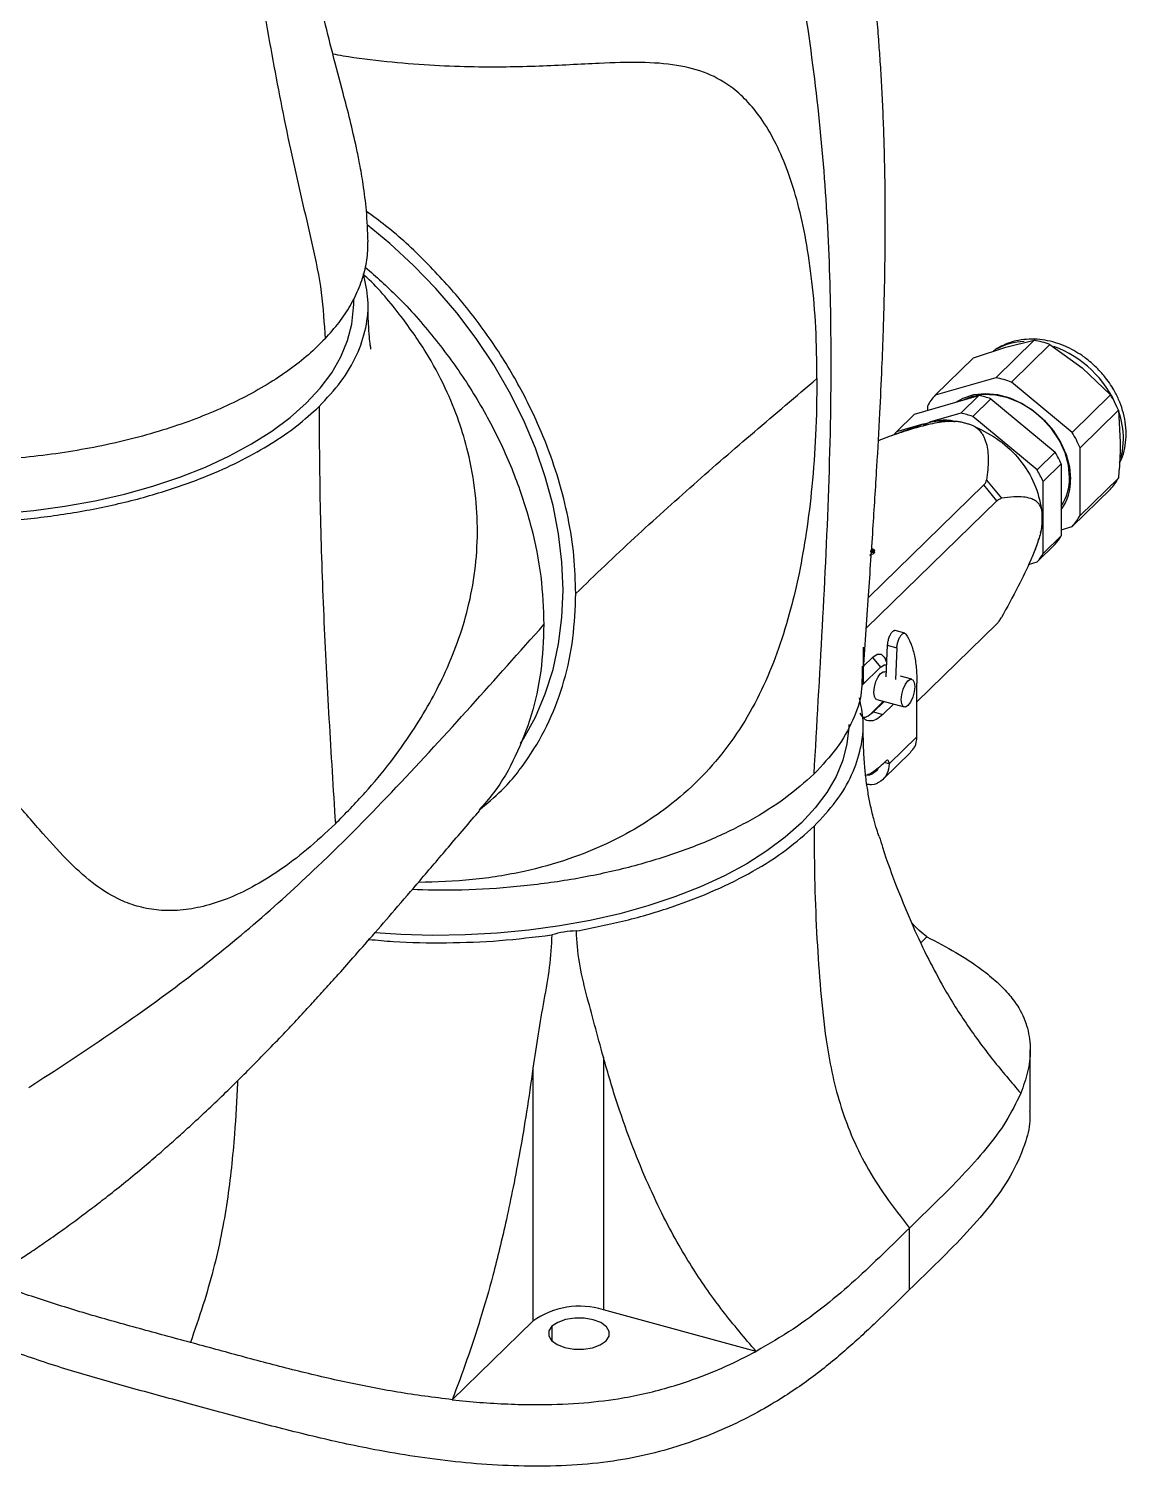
# Model space of a CAD drawing. Header units: millimetres. Extents: x 0 to 841, y 0 to 594.
# Drawn here: x 768.4 to 798.92, y 82.82 to 122.82 of the extents above; entities that cross this region are included whole.
import ezdxf

# ---------------------------------------------------------------- set-up
doc = ezdxf.new("R2010")
doc.units = ezdxf.units.MM

msp = doc.modelspace()

# ---------------------------------------------------------------- linework, layer by layer
at = {"color": 7, "linetype": 'Continuous', "lineweight": 25}
for p, q in [((777.4361, 115.1397), (777.4361, 115.305)), ((796.3608, 114.1481), (795.293, 113.1058)), ((795.5707, 113.9566), (796.3608, 114.1481)), ((795.7308, 112.9869), (796.7987, 114.0291)), ((796.7987, 114.0291), (797.6933, 113.3798)), ((793.6082, 112.621), (794.6761, 113.6632)), ((794.6761, 113.6632), (795.5707, 113.9566)), ((797.6933, 113.3798), (798.4834, 112.6285)), ((795.293, 113.1058), (793.6082, 112.621)), ((797.4156, 111.5862), (795.7308, 112.9869)), ((793.0318, 112.0954), (794.824, 112.6111)), ((794.824, 112.6111), (794.32, 112.1192)), ((794.6503, 112.0294), (795.1544, 112.5214)), ((795.1544, 112.5214), (796.9466, 111.0314)), ((798.4834, 112.6285), (797.4156, 111.5862)), ((792.5277, 111.6034), (793.0318, 112.0954)), ((793.3893, 112.313), (793.3893, 112.1983)), ((794.32, 112.1192), (793.4498, 111.8688)), ((796.4426, 110.5394), (794.6503, 112.0294)), ((797.6345, 111.1592), (798.7023, 112.2015)), ((798.7023, 112.2015), (798.7546, 111.3097)), ((793.272, 111.8144), (792.2792, 111.4501)), ((793.2684, 111.8166), (792.5277, 111.6034)), ((793.419, 111.8445), (793.2466, 111.8049)), ((796.9466, 111.0314), (796.4426, 110.5394)), ((797.6345, 109.2738), (797.6345, 111.1592)), ((796.6078, 110.2173), (797.1118, 110.7092)), ((797.1118, 110.7092), (797.1118, 108.7035)), ((791.7498, 106.9874), (794.9644, 110.125)), ((795.3239, 109.6789), (794.9644, 110.125)), ((795.0384, 110.2603), (795.4484, 109.7514)), ((796.6078, 108.2115), (796.6078, 110.2173)), ((797.4156, 108.9658), (798.4834, 110.008)), ((798.7023, 110.316), (797.6345, 109.2738)), ((795.3239, 109.6789), (791.6925, 106.1346)), ((796.5844, 109.2004), (796.5844, 109.2054)), ((796.5844, 109.1966), (796.5844, 109.2004)), ((796.5379, 108.7965), (796.5595, 108.8745)), ((797.1118, 108.8784), (797.4156, 108.9658)), ((796.3656, 108.2753), (796.4694, 108.5383)), ((796.4426, 107.9791), (796.9466, 108.4711)), ((796.4597, 108.5141), (796.4927, 108.6335)), ((797.1118, 108.7035), (796.6078, 108.2115)), ((791.8119, 108.1445), (791.8119, 108.196)), ((791.8163, 108.262), (791.8177, 108.2951)), ((791.8262, 108.2593), (791.8163, 108.262)), ((791.8163, 108.251), (791.8163, 108.262)), ((791.8277, 108.2929), (791.8262, 108.2593)), ((791.8262, 108.2516), (791.8262, 108.2593)), ((791.8277, 108.2517), (791.8277, 108.2929)), ((791.8496, 108.2714), (791.8496, 108.3228)), ((791.8737, 108.2631), (791.8737, 108.3109)), ((791.916, 108.2484), (791.916, 108.2999)), ((796.2067, 107.9113), (796.4426, 107.9791)), ((792.7596, 105.9967), (792.4943, 106.0688)), ((795.3239, 106.2613), (793.1006, 104.0913)), ((791.6108, 104.6545), (791.6108, 105.6085)), ((792.2761, 105.6656), (792.236, 104.7837)), ((792.2761, 105.6656), (792.5414, 105.5935)), ((792.5414, 105.5935), (792.5013, 104.7116)), ((791.622, 105.0855), (791.8684, 105.326)), ((791.8684, 105.326), (791.8747, 105.3321)), ((791.8684, 105.326), (792.0895, 105.0517)), ((792.255, 105.2018), (792.2122, 105.2965)), ((791.5762, 104.5506), (792.0895, 105.0517)), ((792.2417, 104.9105), (792.1944, 104.9234)), ((792.955, 104.7166), (792.6455, 104.8008)), ((793.1006, 103.1168), (793.1006, 104.6035)), ((792.0895, 104.0231), (791.8093, 103.7496)), ((792.1849, 104.0969), (791.8904, 103.8096)), ((791.9846, 104.1514), (792.7452, 103.9447)), ((792.1573, 104.1044), (792.0895, 104.0231)), ((792.4502, 104.0248), (792.1558, 103.7375)), ((791.8904, 103.8096), (792.1558, 103.7375)), ((793.1006, 103.1168), (792.3259, 102.3606)), ((792.2326, 102.441), (792.1478, 102.3582)), ((792.1586, 101.9329), (792.9333, 102.689)), ((793.3747, 97.5499), (793.2067, 97.386)), ((796.249, 92.6936), (796.249, 94.4079)), ((784.3794, 94.205), (784.3794, 87.1701)), ((782.4203, 93.8928), (782.4203, 86.8581)), ((792.8931, 87.733), (792.8931, 89.4481)), ((782.4203, 86.8581), (780.178, 84.6695)), ((788.6286, 86.0152), (784.3794, 87.1701))]:
    msp.add_line(p, q, dxfattribs=at)
at = {"color": 8, "linetype": 'Continuous', "lineweight": 25}
for p, q in [((794.1284, 111.8913), (794.1676, 111.8921)), ((791.5762, 105.0813), (791.5762, 104.5506)), ((792.3259, 102.3606), (792.1885, 102.398)), ((782.9509, 86.7139), (782.9509, 86.3053))]:
    msp.add_line(p, q, dxfattribs=at)
at = {"color": 7, "linetype": 'Continuous', "lineweight": 25, "flags": 128}
for points in [[(782.0799, 102.9321), (782.1601, 103.0596), (782.4916, 103.6663), (782.7656, 104.3117), (782.9805, 104.9917), (783.1349, 105.7023), (783.228, 106.439), (783.259, 107.1972), (783.228, 107.9723), (783.1349, 108.7596), (782.9805, 109.5541), (782.7656, 110.3509), (782.4916, 111.1452), (782.1601, 111.9321), (781.7733, 112.7067), (781.3335, 113.4642), (780.8434, 114.1999), (780.306, 114.9094), (779.7246, 115.5882), (779.1029, 116.2322), (778.4447, 116.8374), (777.8112, 117.3559)], [(767.6582, 109.328), (768.5385, 109.4115), (769.4034, 109.5303), (770.2475, 109.6836), (771.0657, 109.8706), (771.8529, 110.0901), (772.6042, 110.3408), (773.315, 110.621), (773.981, 110.929), (774.5979, 111.2631), (775.1621, 111.621), (775.67, 112.0006), (776.1185, 112.3996), (776.5048, 112.8154), (776.8266, 113.2456), (777.0819, 113.6875), (777.2691, 114.1384), (777.387, 114.5954), (777.435, 115.0557), (777.4361, 115.1397)], [(794.2005, 112.4317), (794.3894, 112.539), (794.6817, 112.635), (795.0022, 112.6682), (795.34, 112.6376), (795.6838, 112.5442), (796.0216, 112.3911), (796.3421, 112.1837), (796.6344, 111.9289), (796.8884, 111.6355), (797.0955, 111.3133), (797.2487, 110.9735), (797.3428, 110.6275), (797.3745, 110.2872)], [(797.3469, 110.3331), (797.3143, 110.6729), (797.2177, 111.0181), (797.0605, 111.3563), (796.8485, 111.6753), (796.5893, 111.9634), (796.2922, 112.2104), (795.9681, 112.4072), (795.6286, 112.5468), (795.2859, 112.6241), (794.9526, 112.6363), (794.6406, 112.583), (794.4083, 112.4915)], [(791.8417, 108.3462), (791.8553, 108.3431), (791.8841, 108.3311), (791.9017, 108.3143), (791.9056, 108.2953), (791.895, 108.277)], [(791.8421, 108.3515), (791.86, 108.3477), (791.8918, 108.3344), (791.9113, 108.3158), (791.9155, 108.2949), (791.9038, 108.2746)], [(791.8918, 108.2742), (791.8841, 108.2797), (791.8737, 108.2852)], [(791.916, 108.2484), (791.9155, 108.2434), (791.9038, 108.2232)], [(791.8747, 105.3321), (791.9964, 105.412), (792.1056, 105.413), (792.1919, 105.3349), (792.2122, 105.2965)], [(791.9846, 104.1514), (791.9575, 104.1661), (791.9171, 104.2378), (791.9029, 104.3552), (791.9171, 104.5002), (791.9575, 104.651), (792.0181, 104.7844), (792.0895, 104.8802)], [(792.0895, 104.8802), (792.161, 104.9239), (792.1944, 104.9234)], [(792.0942, 105.0561), (792.1892, 105.1153), (792.251, 105.1151)], [(792.8501, 103.9878), (792.7787, 103.9442), (792.7181, 103.9594), (792.6777, 104.0311), (792.6635, 104.1484), (792.6777, 104.2935), (792.7181, 104.4443), (792.7787, 104.5777), (792.8501, 104.6735)], [(792.8501, 104.6735), (792.9216, 104.7171), (792.9821, 104.7019), (793.0226, 104.6302), (793.0368, 104.5129), (793.0226, 104.3678), (792.9821, 104.217), (792.9216, 104.0836), (792.8501, 103.9878)], [(791.2037, 103.4622), (791.2026, 103.3781), (791.1546, 102.9178), (791.0367, 102.4608), (790.8495, 102.0099), (790.5943, 101.5681), (790.2725, 101.1379), (789.8861, 100.722), (789.4376, 100.323), (788.9297, 99.9434), (788.3655, 99.5855), (787.7486, 99.2515), (787.0826, 98.9434), (786.3718, 98.6632), (785.6205, 98.4126), (784.8333, 98.1931), (784.0152, 98.0061), (783.171, 97.8527), (782.3061, 97.7339), (781.4258, 97.6505), (780.5354, 97.6028), (779.6406, 97.5913), (778.7468, 97.616), (778.0305, 97.6622)], [(784.4544, 86.3053), (784.5402, 86.4349), (784.544, 86.5719), (784.4655, 86.7027), (784.3123, 86.8147), (784.0994, 86.8968), (783.8477, 86.9409), (783.5818, 86.9429), (783.3277, 86.9024), (783.1103, 86.8235), (782.9509, 86.7139)], [(782.9509, 86.7139), (782.8651, 86.5842), (782.8613, 86.4473), (782.9399, 86.3164), (783.0931, 86.2045), (783.306, 86.1224), (783.5577, 86.0782), (783.8236, 86.0762), (784.0777, 86.1167), (784.2951, 86.1956), (784.4544, 86.3053)]]:
    msp.add_lwpolyline(points, dxfattribs=at)
at = {"color": 8, "linetype": 'Continuous', "lineweight": 25, "flags": 128}
msp.add_lwpolyline([(798.7717, 110.8751), (798.8157, 111.0524), (798.8479, 111.4008)], dxfattribs=at)
at = {"color": 8, "linetype": 'Continuous', "lineweight": 25}
for centre, radius, start, end in [((796.1211, 112.4927), 1.6207, 91.54712, 119.09353), ((795.8571, 111.1278), 3.0374, 22.59726, 69.77404), ((796.4919, 111.373), 2.3562, 0.67679, 19.67506)]:
    msp.add_arc(centre, radius, start, end, dxfattribs=at)
at = {"color": 7, "linetype": 'Continuous', "lineweight": 25}
for centre, radius, start, end in [((795.8796, 111.5124), 2.6793, 69.93836, 79.65261), ((794.8117, 110.4701), 2.6793, 69.93836, 79.65261), ((794.7538, 111.5749), 1.5514, 137.60028, 151.59077), ((794.2798, 109.9559), 2.7105, 71.17504, 78.41593), ((795.7818, 110.9738), 3.1681, 22.80099, 31.48737), ((793.7757, 109.4639), 2.7105, 71.17504, 78.41593), ((793.7043, 110.5933), 1.5507, 139.35137, 143.5018), ((794.714, 109.9315), 3.1681, 22.80099, 31.48737), ((794.1814, 109.4102), 3.2054, 23.90698, 30.38137), ((793.6773, 108.9183), 3.2054, 23.90698, 30.38138), ((795.969, 110.3043), 1.3783, 326.01638, 1.19869), ((795.9556, 110.2573), 1.4192, 324.55643, 1.2081), ((797.3378, 111.0541), 1.5514, 317.60028, 331.59077), ((796.27, 110.0119), 1.5514, 317.60028, 331.59077), ((795.7567, 109.4918), 1.5678, 319.3789, 329.81215), ((791.8222, 108.3275), 0.1324, 273.89075, 308.04111), ((791.823, 108.3775), 0.1308, 275.10592, 308.16936), ((791.8224, 108.369), 0.1171, 276.11867, 308.2797), ((791.8486, 108.3074), 0.0155, 12.97929, 86.04761), ((791.8525, 108.3056), 0.0218, 13.88787, 85.14442), ((795.2526, 108.9999), 1.5678, 319.3789, 329.81215), ((792.3735, 104.7608), 0.4065, 133.39951, 134.30853), ((783.6794, 95.1978), 2.5156, 91.15911, 106.93584), ((783.7147, 85.0366), 2.2346, 72.69603, 125.39891)]:
    msp.add_arc(centre, radius, start, end, dxfattribs=at)
for points, knots in [([(777.8358, 116.8911), (777.825, 117.1817), (777.8052, 117.7161), (777.7113, 118.4413), (777.6123, 119.0217), (777.4902, 119.6232), (777.3341, 120.2894), (777.1078, 121.1634), (776.8478, 122.1347), (776.5569, 123.2891), (776.2455, 124.6211), (775.9341, 126.0954), (775.6549, 127.575), (775.4187, 128.9747), (775.2155, 130.3274), (775.0234, 131.7835), (774.8493, 133.3554), (774.7069, 135.0024), (774.61, 136.5634), (774.554, 138.0171), (774.5359, 139.1497), (774.5357, 140.0232), (774.5426, 140.7054), (774.5596, 141.482), (774.5902, 142.3587), (774.6384, 143.3349), (774.7058, 144.3709), (774.7883, 145.3943), (774.8784, 146.3451), (774.9686, 147.1868), (775.057, 147.9372), (775.1457, 148.6361), (775.2412, 149.3381), (775.3486, 150.0769), (775.4806, 150.9275), (775.6368, 151.8627), (775.8166, 152.8585), (776.0083, 153.8456), (776.2275, 154.8942), (776.4555, 155.8984), (776.6864, 156.8555), (776.9083, 157.719), (777.1383, 158.5551), (777.3489, 159.3351), (777.5101, 160.0008), (777.6265, 160.5673), (777.7194, 161.1209), (777.804, 161.7759), (777.8241, 162.2864), (777.8356, 162.5773)], [0, 0, 0, 0, 0.0159527, 0.0293333, 0.0401048, 0.0483162, 0.063359, 0.0790445, 0.1031272, 0.1271615, 0.1593327, 0.1953872, 0.2292334, 0.2608418, 0.2907767, 0.3208485, 0.3590466, 0.3963029, 0.4309507, 0.4631285, 0.4930404, 0.5061725, 0.5211145, 0.5382539, 0.5575914, 0.579128, 0.6028595, 0.6261996, 0.6469624, 0.6659484, 0.6821041, 0.6968119, 0.7123846, 0.7288573, 0.7461107, 0.7692772, 0.7916952, 0.8133719, 0.8364805, 0.8632134, 0.8817733, 0.9017694, 0.9222772, 0.9395496, 0.9532831, 0.9637577, 0.9719701, 0.9840279, 1, 1, 1, 1]), ([(776.6388, 159.9593), (776.6198, 159.579), (776.5817, 158.8166), (776.343, 157.7356), (776.0632, 156.6731), (775.7824, 155.6095), (775.5294, 154.5352), (775.2925, 153.4564), (774.9461, 151.7402), (774.5428, 149.3631), (774.1151, 146.1083), (773.8005, 142.6067), (773.6474, 138.8495), (773.6944, 135.0385), (773.9329, 131.1879), (774.3399, 127.3128), (774.7781, 124.2802), (775.1549, 122.103), (775.406, 120.7842), (775.6751, 119.4609), (775.9743, 118.1325), (776.2881, 116.8048), (776.569, 115.4789), (776.6156, 114.6162), (776.6388, 114.1866)], [0, 0, 0, 0, 0.0249878, 0.0500922, 0.0753339, 0.1005679, 0.1257258, 0.1508299, 0.1758945, 0.244717, 0.3135852, 0.3956953, 0.4778603, 0.5600341, 0.6421931, 0.7242376, 0.8061333, 0.8337351, 0.861385, 0.8890984, 0.9169109, 0.9447818, 0.9724999, 1, 1, 1, 1]), ([(791.597, 104.7142), (791.6463, 105.4493), (791.7395, 106.8399), (791.8739, 108.8091), (791.9836, 110.5428), (792.0674, 112.0415), (792.1267, 113.3054), (792.1656, 114.3347), (792.1881, 115.0962), (792.2002, 115.6195), (792.207, 115.9759), (792.2122, 116.305), (792.2167, 116.6802), (792.22, 117.1371), (792.2206, 117.6755), (792.2164, 118.3487), (792.2041, 119.1142), (792.1812, 119.9273), (792.1505, 120.6886), (792.1137, 121.3955), (792.0721, 122.0505), (792.0227, 122.7138), (791.9555, 123.4914), (791.8556, 124.4704), (791.7085, 125.6813), (791.5055, 127.1006), (791.2413, 128.7268), (791.0287, 129.8727), (790.9157, 130.4816)], [0, 0, 0, 0, 0.08742865, 0.16538558, 0.23390684, 0.29303029, 0.34278988, 0.38321516, 0.41433129, 0.4322627, 0.44447683, 0.45574772, 0.47010589, 0.48754897, 0.50807383, 0.53167671, 0.56445672, 0.59545336, 0.62433693, 0.65111082, 0.67577813, 0.69868992, 0.72614514, 0.76428393, 0.81072079, 0.86545378, 0.92851757, 1, 1, 1, 1]), ([(790.2399, 102.083), (790.3189, 103.4481), (790.4766, 106.1722), (790.6791, 110.2591), (790.7406, 114.0279), (790.6378, 117.483), (790.3796, 120.6249), (789.9424, 123.8045), (789.5516, 125.9389), (789.3555, 127.0098)], [0, 0, 0, 0, 0.1680774, 0.335431, 0.5018766, 0.6261829, 0.7502895, 0.8747039, 1, 1, 1, 1]), ([(783.6128, 107.1009), (783.6023, 107.4482), (783.5814, 108.1417), (783.4131, 109.2057), (783.1486, 110.2686), (782.7437, 111.4349), (782.1679, 112.686), (781.3907, 113.9896), (780.4838, 115.2143), (779.4579, 116.3349), (778.5541, 117.1816), (777.9703, 117.603), (777.7906, 117.7328)], [0, 0, 0, 0, 0.0919249, 0.1835124, 0.274519, 0.3647935, 0.4837855, 0.6014694, 0.7180408, 0.833623, 0.9487694, 1, 1, 1, 1]), ([(776.6388, 114.1866), (776.7738, 114.338), (777.0449, 114.6419), (777.3596, 115.1215), (777.6048, 115.6177), (777.7618, 116.1238), (777.8371, 116.5502), (777.8284, 116.8049), (777.8255, 116.8913)], [0, 0, 0, 0, 0.1785528, 0.3583272, 0.5419507, 0.7269033, 0.9074384, 1, 1, 1, 1]), ([(776.4724, 112.3035), (776.6868, 112.5326), (777.1169, 112.9922), (777.5459, 113.7311), (777.8004, 114.4969), (777.8748, 115.2593), (777.763, 115.7581), (777.7096, 115.9963)], [0, 0, 0, 0, 0.2000717, 0.4014619, 0.6049516, 0.8113545, 1, 1, 1, 1]), ([(777.7597, 116.1818), (778.0592, 115.9166), (778.7436, 115.3104), (779.6886, 114.2308), (780.5936, 112.9908), (781.3535, 111.6802), (781.9597, 110.3258), (782.3973, 108.9505), (782.6743, 107.5739), (782.7088, 106.6817), (782.7261, 106.2356)], [0, 0, 0, 0, 0.1000246, 0.2286156, 0.3571965, 0.4857259, 0.6143072, 0.7428309, 0.8714115, 1, 1, 1, 1]), ([(777.9163, 113.9003), (777.9164, 113.9), (777.9191, 113.8911), (777.9116, 113.9291), (777.8971, 114.0289), (777.8716, 114.246), (777.843, 114.6266), (777.8386, 114.9597), (777.8362, 115.1399)], [0, 0, 0, 0, 0.0036671, 0.1235213, 0.2582468, 0.4653228, 0.7108738, 1, 1, 1, 1]), ([(776.6388, 114.1866), (776.4899, 114.0387), (776.1912, 113.7418), (775.6503, 113.319), (775.0405, 112.9148), (774.3649, 112.5389), (773.6342, 112.1951), (772.8503, 111.8836), (772.0083, 111.6039), (771.1249, 111.3628), (770.2118, 111.1624), (769.2716, 111.0021), (768.297, 110.8817), (767.306, 110.8047), (766.3133, 110.7714), (765.3236, 110.7806), (764.3292, 110.833), (763.2403, 110.9402), (762.0657, 111.1139), (761.2616, 111.2998), (760.857, 111.3933)], [0, 0, 0, 0, 0.0523489, 0.105056, 0.1588916, 0.2131168, 0.2658559, 0.3189608, 0.3732198, 0.4278777, 0.480632, 0.5337529, 0.5880304, 0.6427074, 0.6958144, 0.7489213, 0.8027859, 0.857435, 0.9282694, 1, 1, 1, 1]), ([(798.7344, 110.7378), (798.7531, 110.773), (798.8204, 110.9), (798.8844, 111.1458), (798.9249, 111.4648), (798.9109, 111.7931), (798.8496, 112.1169), (798.7465, 112.4262), (798.621, 112.6902), (798.4865, 112.9139), (798.3322, 113.129), (798.1171, 113.3754), (797.8902, 113.5775), (797.6629, 113.7431), (797.4627, 113.8672), (797.2142, 113.9893), (796.946, 114.0875), (796.6605, 114.1552), (796.3653, 114.186), (796.0672, 114.1747), (795.7721, 114.1189), (795.4924, 114.0096), (795.3068, 113.9153), (795.2283, 113.8459), (795.2255, 113.8434)], [0, 0, 0, 0, 0.0210553, 0.0759207, 0.1312281, 0.1865955, 0.241314, 0.2940861, 0.3445539, 0.380663, 0.4173288, 0.4686671, 0.5331663, 0.5586334, 0.6008483, 0.6444061, 0.6909103, 0.7392446, 0.7889891, 0.8398261, 0.8915834, 0.944253, 0.9980386, 1, 1, 1, 1]), ([(783.6128, 107.1009), (784.1514, 107.618), (785.215, 108.6393), (786.8803, 110.1379), (788.5838, 111.6124), (789.7386, 112.5892), (790.3203, 113.0813)], [0, 0, 0, 0, 0.2548525, 0.5033042, 0.7497898, 1, 1, 1, 1]), ([(760.5292, 109.7648), (760.9913, 109.6505), (761.9118, 109.4227), (763.3818, 109.2021), (764.8806, 109.0746), (766.3955, 109.0487), (767.9043, 109.1221), (769.3889, 109.2952), (770.8284, 109.5673), (772.2003, 109.9369), (773.3721, 110.362), (774.3522, 110.8134), (775.1562, 111.2681), (775.8788, 111.7635), (776.2743, 112.1233), (776.4724, 112.3035)], [0, 0, 0, 0, 0.0829045, 0.1651607, 0.2469357, 0.328408, 0.4099144, 0.4917343, 0.5742444, 0.657547, 0.7417807, 0.8056815, 0.8701006, 0.9349309, 1, 1, 1, 1]), ([(776.4724, 112.3035), (776.4792, 111.325), (776.4927, 109.3926), (776.5943, 106.493), (776.7451, 103.6002), (776.8655, 101.6677), (776.9262, 100.6942)], [0, 0, 0, 0, 0.2548525, 0.5033042, 0.7497898, 1, 1, 1, 1]), ([(794.1676, 111.8921), (794.107, 111.8918), (793.9785, 111.8913), (793.7662, 111.8679), (793.5228, 111.826), (793.1922, 111.7488), (792.7646, 111.6221), (792.3558, 111.4822), (792.1048, 111.383), (792.0268, 111.3522)], [0, 0, 0, 0, 0.07488371, 0.1589456, 0.26752241, 0.39259758, 0.60799052, 0.87813716, 1, 1, 1, 1]), ([(794.111, 111.8996), (794.1011, 111.9013), (793.9586, 111.9266), (793.7774, 111.9308), (793.6229, 111.892), (793.5894, 111.8836)], [0, 0, 0, 0, 0.0549967, 0.7954287, 1, 1, 1, 1]), ([(794.7206, 111.7417), (794.709, 111.7482), (794.6856, 111.7614), (794.6269, 111.7841), (794.547, 111.8106), (794.4444, 111.8398), (794.3376, 111.8657), (794.2456, 111.8857), (794.1868, 111.8905), (794.1674, 111.8921)], [0, 0, 0, 0, 0.080831, 0.1637345, 0.3468025, 0.5310521, 0.7184157, 0.9071216, 1, 1, 1, 1]), ([(794.7205, 111.7418), (794.7544, 111.7158), (794.8261, 111.6608), (794.8967, 111.5717), (794.9523, 111.4792), (794.9941, 111.3844), (795.0627, 111.1693), (795.0965, 110.7916), (795.0592, 110.4509), (795.0384, 110.2603)], [0, 0, 0, 0, 0.0619474, 0.1309329, 0.189731, 0.2537995, 0.3235263, 0.6217171, 1, 1, 1, 1]), ([(794.7205, 111.7418), (794.9499, 111.6287), (795.4085, 111.4026), (795.9818, 110.8323), (796.4095, 110.1604), (796.5142, 109.6874), (796.5665, 109.4509)], [0, 0, 0, 0, 0.2500001, 0.5000001, 0.7500001, 1, 1, 1, 1]), ([(798.7546, 111.3097), (798.7521, 111.1498), (798.7472, 110.8285), (798.7173, 110.4874), (798.7023, 110.316)], [0, 0, 0, 0, 0.4975374, 1, 1, 1, 1]), ([(794.9644, 110.125), (794.9829, 110.1462), (795.0205, 110.1894), (795.0323, 110.2364), (795.0384, 110.2603)], [0, 0, 0, 0, 0.49103197, 1, 1, 1, 1]), ([(795.3239, 109.6789), (795.3451, 109.6967), (795.3879, 109.7323), (795.4282, 109.745), (795.4484, 109.7514)], [0, 0, 0, 0, 0.49771303, 1, 1, 1, 1]), ([(796.5665, 109.4509), (796.5531, 109.4835), (796.5246, 109.5529), (796.4596, 109.6322), (796.3729, 109.6995), (796.239, 109.7594), (796.0446, 109.796), (795.7716, 109.7976), (795.5637, 109.7679), (795.4484, 109.7514)], [0, 0, 0, 0, 0.0617372, 0.1310293, 0.2204674, 0.3234531, 0.5008953, 0.7231986, 1, 1, 1, 1]), ([(796.5843, 109.2053), (796.5841, 109.2336), (796.5836, 109.2903), (796.5799, 109.3593), (796.575, 109.4143), (796.5693, 109.4387), (796.5664, 109.4509)], [0, 0, 0, 0, 0.3211884, 0.6435444, 0.8205434, 1, 1, 1, 1]), ([(796.5664, 108.9147), (796.5691, 108.9311), (796.5745, 108.9642), (796.5797, 109.028), (796.5836, 109.1061), (796.5841, 109.1663), (796.5843, 109.1965)], [0, 0, 0, 0, 0.1634124, 0.3310191, 0.6645785, 1, 1, 1, 1]), ([(796.5665, 108.9149), (796.5531, 108.8562), (796.5248, 108.7321), (796.4692, 108.5555), (796.4075, 108.3817), (796.3409, 108.2115), (796.1835, 107.8384), (795.8879, 107.2302), (795.6061, 106.7182), (795.4484, 106.4319)], [0, 0, 0, 0, 0.06158711, 0.1301892, 0.18878516, 0.25262773, 0.32210465, 0.6208325, 1, 1, 1, 1]), ([(780.9253, 101.0837), (781.1393, 101.2577), (781.6568, 101.6785), (782.3112, 102.5123), (782.8967, 103.5335), (783.3077, 104.6536), (783.5653, 105.8421), (783.597, 106.6822), (783.6128, 107.1009)], [0, 0, 0, 0, 0.1260855, 0.3049405, 0.4817669, 0.6560762, 0.8285975, 1, 1, 1, 1]), ([(776.9262, 100.6942), (776.6623, 100.4467), (776.1537, 99.9697), (775.3836, 99.3912), (774.6468, 98.9354), (773.9419, 98.6029), (773.2703, 98.3849), (772.6341, 98.2772), (772.0374, 98.2743), (771.4834, 98.3682), (770.8927, 98.5785), (770.2505, 98.9636), (769.534, 99.6033), (768.7923, 100.4195), (768.0855, 101.2449), (767.4134, 101.9876), (766.7874, 102.6259), (766.0892, 103.2669), (765.2961, 103.9133), (764.3971, 104.555), (763.4, 105.1646), (762.3131, 105.7153), (761.129, 106.1954), (760.3058, 106.4363), (759.8759, 106.5621)], [0, 0, 0, 0, 0.0638277, 0.1230481, 0.1778432, 0.2285456, 0.275422, 0.3186957, 0.3584751, 0.3947034, 0.4277436, 0.4737141, 0.5196101, 0.5680822, 0.6178541, 0.6511515, 0.6849403, 0.7202439, 0.7588577, 0.8012511, 0.8466443, 0.89417, 0.944716, 1, 1, 1, 1]), ([(795.3239, 106.2613), (795.3452, 106.285), (795.3879, 106.3328), (795.4282, 106.3988), (795.4484, 106.4319)], [0, 0, 0, 0, 0.4976279, 1, 1, 1, 1]), ([(768.4008, 93.3573), (769.151, 93.8448), (770.6461, 94.8164), (772.7498, 96.3241), (774.6804, 97.8862), (776.6492, 99.6795), (778.6487, 101.7079), (780.7014, 103.964), (782.0502, 105.4773), (782.7261, 106.2356)], [0, 0, 0, 0, 0.1252961, 0.2497105, 0.3738171, 0.4981234, 0.664569, 0.8319226, 1, 1, 1, 1]), ([(782.7261, 106.2356), (782.7087, 105.799), (782.674, 104.9258), (782.3986, 103.6982), (781.9551, 102.5664), (781.4621, 101.6842), (781.0632, 101.2379), (780.9246, 101.0829)], [0, 0, 0, 0, 0.2206898, 0.4413798, 0.6619863, 0.8825801, 1, 1, 1, 1]), ([(792.4938, 106.067), (792.4885, 106.0686), (792.4744, 106.0728), (792.4475, 106.0635), (792.4262, 106.0455), (792.4156, 106.0364)], [0, 0, 0, 0, 0.2323687, 0.6161843, 1, 1, 1, 1]), ([(791.572, 104.7151), (791.5698, 104.5952), (791.5627, 104.2102), (791.3335, 103.5678), (790.9108, 102.8008), (790.4635, 102.3223), (790.2399, 102.083)], [0, 0, 0, 0, 0.130949, 0.4205413, 0.7102618, 1, 1, 1, 1]), ([(791.608, 104.6543), (791.6089, 104.6472), (791.6121, 104.6229), (791.6027, 104.5848), (791.5854, 104.5625), (791.5762, 104.5506)], [0, 0, 0, 0, 0.1606047, 0.5516092, 1, 1, 1, 1]), ([(790.2399, 100.6259), (790.4549, 100.8557), (790.8849, 101.3153), (791.3118, 102.0508), (791.5631, 102.805), (791.6406, 103.5261), (791.5462, 103.988), (791.5035, 104.1965)], [0, 0, 0, 0, 0.2074462, 0.4147894, 0.6222573, 0.8295739, 1, 1, 1, 1]), ([(791.8904, 103.8096), (791.826, 103.752), (791.7292, 103.6655), (791.6416, 103.653), (791.6122, 103.6489)], [0, 0, 0, 0, 0.6647015, 1, 1, 1, 1]), ([(792.0493, 100.3374), (792.0268, 100.4043), (791.9716, 100.568), (791.9051, 100.8068), (791.8464, 101.0386), (791.8017, 101.2381), (791.764, 101.429), (791.7278, 101.6383), (791.6856, 101.9297), (791.6438, 102.326), (791.6101, 102.8457), (791.606, 103.2432), (791.6037, 103.4622)], [0, 0, 0, 0, 0.0684778, 0.1677274, 0.2414511, 0.3110231, 0.3774171, 0.4453374, 0.5379065, 0.6595407, 0.8124739, 1, 1, 1, 1]), ([(792.9222, 102.6992), (792.9667, 102.742), (793.0762, 102.8475), (793.0915, 103.0164), (793.1006, 103.1168)], [0, 0, 0, 0, 0.40570197, 1, 1, 1, 1]), ([(790.2399, 102.083), (789.9823, 101.8532), (789.4671, 101.3935), (788.4816, 100.7771), (787.3601, 100.2286), (786.1064, 99.7608), (784.7452, 99.3815), (783.2991, 99.0959), (781.7938, 98.9134), (780.3705, 98.8283), (779.4593, 98.8525), (779.0623, 98.8631)], [0, 0, 0, 0, 0.1140208, 0.2280418, 0.3420197, 0.4559909, 0.5700108, 0.6840393, 0.7980624, 0.9120259, 1, 1, 1, 1]), ([(792.1478, 102.3582), (792.0371, 102.2566), (791.8761, 102.1088), (791.7243, 102.0546), (791.6769, 102.0376)], [0, 0, 0, 0, 0.6877053, 1, 1, 1, 1]), ([(792.0228, 102.2588), (792.022, 102.2548), (792.0084, 102.1884), (791.9079, 102.1074), (791.7917, 102.04), (791.7136, 102.0479), (791.7038, 102.0489)], [0, 0, 0, 0, 0.02903517, 0.48196141, 0.93488766, 1, 1, 1, 1]), ([(792.3259, 102.3606), (792.314, 102.2625), (792.2903, 102.0663), (792.1049, 101.8653), (791.8967, 101.767), (791.7503, 101.7859), (791.7072, 101.7915)], [0, 0, 0, 0, 0.2925612, 0.5851223, 0.8776835, 1, 1, 1, 1]), ([(765.6036, 86.9927), (765.8837, 87.1583), (766.3966, 87.4616), (767.0942, 87.8924), (767.6515, 88.2469), (768.1001, 88.5403), (768.4987, 88.8071), (768.921, 89.0969), (769.3647, 89.4104), (769.7957, 89.725), (770.2024, 90.0306), (770.6319, 90.3626), (771.1091, 90.744), (771.5875, 91.1404), (772.0117, 91.5034), (772.3935, 91.8385), (772.7895, 92.1943), (773.2302, 92.6009), (773.7078, 93.0542), (774.1652, 93.5003), (774.6088, 93.9435), (775.039, 94.3826), (775.4751, 94.8373), (775.8951, 95.2838), (776.2635, 95.6822), (776.6177, 96.0703), (776.9921, 96.4856), (777.449, 96.9994), (777.9886, 97.6151), (778.6101, 98.3338), (779.3134, 99.1554), (780.0996, 100.0795), (780.6524, 100.7259), (780.9435, 101.0664)], [0, 0, 0, 0, 0.0484443, 0.0887282, 0.1208968, 0.1449757, 0.1660074, 0.188607, 0.2162858, 0.2406037, 0.2614855, 0.2850213, 0.3136205, 0.3433847, 0.368158, 0.3884756, 0.4117719, 0.4401271, 0.4696759, 0.5011225, 0.5272984, 0.5563122, 0.5866042, 0.6154501, 0.6428253, 0.6638371, 0.6911347, 0.7253089, 0.7663773, 0.8143589, 0.8692748, 0.9311479, 1, 1, 1, 1]), ([(783.6285, 97.7128), (784.0909, 97.8042), (785.0161, 97.987), (786.3047, 98.3723), (787.4957, 98.8315), (788.5604, 99.3663), (789.499, 99.9623), (789.9929, 100.4046), (790.2399, 100.6259)], [0, 0, 0, 0, 0.1666118, 0.3334069, 0.5000017, 0.6666961, 0.8333012, 1, 1, 1, 1]), ([(790.2399, 100.6259), (790.2433, 100.0847), (790.2499, 99.044), (790.3117, 97.5207), (790.4113, 96.0823), (790.5382, 94.8491), (790.7211, 93.796), (790.9456, 92.9114), (791.2584, 92.0351), (791.6828, 91.1646), (792.2314, 90.2948), (792.6676, 89.7367), (792.8931, 89.4481)], [0, 0, 0, 0, 0.1460799, 0.2809365, 0.4076403, 0.5286368, 0.6065973, 0.6829512, 0.7586506, 0.8351946, 0.9147902, 1, 1, 1, 1]), ([(792.054, 100.3388), (792.0831, 100.2404), (792.2282, 99.7502), (792.5411, 98.914), (792.9675, 97.8711), (793.3999, 96.9573), (793.8944, 96.0329), (794.4811, 95.0934), (795.2063, 94.1155), (795.7254, 93.5054), (795.9872, 93.1976)], [0, 0, 0, 0, 0.03915848, 0.19509051, 0.33424981, 0.45851184, 0.56661707, 0.71586651, 0.8566533, 1, 1, 1, 1]), ([(777.8683, 97.4791), (778.089, 97.4575), (778.796, 97.3881), (780.0157, 97.374), (781.5004, 97.4264), (782.4647, 97.545), (782.9466, 97.6043)], [0, 0, 0, 0, 0.1314178, 0.4208002, 0.7105594, 1, 1, 1, 1]), ([(782.9466, 97.6043), (782.9299, 97.3069), (782.8964, 96.7124), (782.7242, 95.7884), (782.5585, 94.8515), (782.4664, 94.2125), (782.4203, 93.8928)], [0, 0, 0, 0, 0.2509062, 0.5017221, 0.7506415, 1, 1, 1, 1]), ([(784.3794, 94.205), (784.298, 94.505), (784.1354, 95.1044), (783.9014, 95.9781), (783.6862, 96.8398), (783.6478, 97.4218), (783.6285, 97.7128)], [0, 0, 0, 0, 0.2498345, 0.4991145, 0.7495313, 1, 1, 1, 1]), ([(793.3747, 97.5499), (793.2336, 97.6658), (793.0839, 97.7888), (792.9494, 97.9517), (792.9417, 97.9611)], [0, 0, 0, 0, 0.94253727, 1, 1, 1, 1]), ([(793.3747, 97.5499), (793.6491, 97.4081), (794.1996, 97.1236), (794.8442, 96.6953), (795.3332, 96.2948), (795.6798, 95.9377), (795.9878, 95.5136), (796.2042, 94.9976), (796.2723, 94.3974), (796.2014, 93.7896), (796.0585, 93.3946), (795.9872, 93.1975)], [0, 0, 0, 0, 0.12510878, 0.25090554, 0.3377926, 0.42055119, 0.50002932, 0.62035653, 0.74897298, 0.87478515, 1, 1, 1, 1]), ([(788.6286, 86.0153), (788.4698, 86.2009), (788.1544, 86.5696), (787.7033, 87.1321), (787.276, 87.7083), (786.8682, 88.3154), (786.4584, 88.995), (786.0377, 89.7817), (785.6058, 90.6971), (785.1766, 91.7402), (784.7488, 92.9223), (784.5078, 93.7593), (784.3794, 94.205)], [0, 0, 0, 0, 0.07606392, 0.15107676, 0.22489316, 0.3004757, 0.38104753, 0.47618622, 0.58549628, 0.70771755, 0.84437553, 1, 1, 1, 1]), ([(782.4203, 93.8928), (782.3635, 93.4891), (782.2562, 92.7254), (782.0683, 91.6191), (781.8808, 90.6199), (781.6908, 89.7111), (781.5023, 88.8915), (781.2682, 87.9644), (780.9728, 86.9317), (780.5901, 85.7776), (780.3162, 85.0412), (780.178, 84.6696)], [0, 0, 0, 0, 0.1318437, 0.2494248, 0.3571844, 0.4531036, 0.5406337, 0.6196137, 0.750558, 0.8741228, 1, 1, 1, 1]), ([(795.9872, 93.1976), (795.8598, 92.9339), (795.6052, 92.4069), (795.0308, 91.6456), (794.369, 90.9028), (793.641, 90.1735), (793.1425, 89.69), (792.8931, 89.4481)], [0, 0, 0, 0, 0.199206, 0.3982571, 0.5981964, 0.7990017, 1, 1, 1, 1]), ([(796.2315, 92.6933), (796.2366, 92.6292), (796.2581, 92.3539), (796.1165, 91.7815), (795.7868, 90.9919), (795.2099, 90.1467), (794.5041, 89.3284), (793.713, 88.5278), (793.1666, 87.998), (792.8931, 87.733)], [0, 0, 0, 0, 0.0362552, 0.1556479, 0.3244281, 0.4923432, 0.6609078, 0.8303284, 1, 1, 1, 1]), ([(792.8931, 89.4481), (792.6461, 89.2055), (792.1524, 88.7206), (791.394, 87.9992), (790.5767, 87.2983), (789.6805, 86.6242), (788.9793, 86.2183), (788.6285, 86.0153)], [0, 0, 0, 0, 0.2009983, 0.4018036, 0.6017429, 0.800794, 1, 1, 1, 1]), ([(772.8967, 86.264), (772.4241, 86.3917), (771.4808, 86.6466), (770.0771, 87.0364), (768.7235, 87.4609), (767.7759, 87.779), (767.323, 87.9802), (767.2681, 88.0046)], [0, 0, 0, 0, 0.2434748, 0.4860507, 0.7271415, 0.9669491, 1, 1, 1, 1]), ([(792.8931, 87.733), (792.6193, 87.4639), (792.0722, 86.9261), (791.2243, 86.1287), (790.2978, 85.3581), (789.3782, 84.7213), (788.4892, 84.2153), (787.6743, 83.8239), (786.7863, 83.4751), (785.8267, 83.1845), (784.778, 82.9648), (783.6474, 82.842), (782.4677, 82.8082), (781.2866, 82.8497), (780.1241, 82.9521), (778.9905, 83.1054), (777.6747, 83.3386), (776.1882, 83.6702), (774.5363, 84.0995), (772.923, 84.5435), (771.3255, 84.9724), (769.7766, 85.4101), (768.2798, 85.886), (767.0506, 86.3616), (766.1911, 86.7524), (765.8146, 86.967), (765.6847, 87.041)], [0, 0, 0, 0, 0.0521669, 0.1042527, 0.1560703, 0.2076955, 0.2402621, 0.273128, 0.3060902, 0.3388332, 0.3713026, 0.4057485, 0.4405081, 0.4754703, 0.5102248, 0.5446563, 0.5790111, 0.6331889, 0.6877626, 0.7426032, 0.7949551, 0.8470728, 0.8988292, 0.9503609, 0.9828795, 1, 1, 1, 1]), ([(780.178, 84.6696), (779.6669, 84.735), (778.6451, 84.8658), (777.1688, 85.1612), (775.7271, 85.502), (774.3091, 85.8776), (773.3681, 86.1351), (772.8967, 86.264)], [0, 0, 0, 0, 0.1988575, 0.3975443, 0.5972943, 0.7982748, 1, 1, 1, 1]), ([(780.178, 84.6695), (780.4342, 84.6439), (780.9466, 84.5926), (781.722, 84.5475), (782.6396, 84.5264), (783.6723, 84.5582), (784.6743, 84.6692), (785.498, 84.8277), (786.1912, 85.0061), (786.9687, 85.2579), (787.8006, 85.59), (788.353, 85.8737), (788.6286, 86.0152)], [0, 0, 0, 0, 0.0840383, 0.1679921, 0.2509503, 0.3796106, 0.4999259, 0.5794009, 0.6621379, 0.7489869, 0.8747923, 1, 1, 1, 1])]:
    msp.add_open_spline(points, degree=3, knots=knots, dxfattribs=at)
at = {"color": 8, "linetype": 'Continuous', "lineweight": 25}
for points, knots in [([(790.3203, 113.0813), (790.3142, 113.5588), (790.3025, 114.4794), (790.1944, 115.7629), (790.029, 116.9144), (789.8051, 117.9347), (789.5289, 118.8288), (789.2043, 119.5976), (788.8373, 120.241), (788.4348, 120.7611), (787.9346, 121.2255), (787.2884, 121.5997), (786.4253, 121.8268), (785.4173, 121.8941), (784.4053, 121.8611), (783.4512, 121.8109), (782.584, 121.7706), (781.6494, 121.7466), (780.6279, 121.7502), (779.5154, 121.7924), (778.3383, 121.892), (777.4382, 121.9981), (776.9518, 122.0921), (776.8569, 122.1104)], [0, 0, 0, 0, 0.07047373, 0.13586042, 0.19636111, 0.25234287, 0.30410025, 0.35187986, 0.39580127, 0.43580191, 0.47228239, 0.52303955, 0.5737145, 0.62723369, 0.68218807, 0.71895261, 0.75625967, 0.79523927, 0.83787372, 0.88468133, 0.93480108, 0.98727536, 1, 1, 1, 1]), ([(776.9262, 100.6942), (777.2052, 100.9775), (777.7322, 101.5124), (778.4416, 102.37), (779.0412, 103.2056), (779.5347, 104.0121), (779.9618, 104.8395), (780.3285, 105.7157), (780.6294, 106.6908), (780.8274, 107.723), (780.8985, 108.8038), (780.837, 109.9202), (780.6505, 110.9533), (780.3624, 111.9293), (779.9814, 112.8633), (779.4389, 113.877), (778.6825, 114.9281), (778.0897, 115.6455), (777.7199, 115.9615), (777.7148, 115.9659)], [0, 0, 0, 0, 0.0920276, 0.1737864, 0.2457154, 0.3080408, 0.3618614, 0.4213336, 0.47766, 0.5344526, 0.5909556, 0.6467735, 0.7062839, 0.7509371, 0.8016398, 0.8595818, 0.9253045, 0.9989744, 1, 1, 1, 1]), ([(790.3203, 113.0813), (790.3131, 112.5595), (790.2995, 111.574), (790.1955, 110.1436), (790.0408, 108.8577), (789.8417, 107.716), (789.5908, 106.6363), (789.2734, 105.5887), (788.8538, 104.5368), (788.3317, 103.5439), (787.6937, 102.63), (786.9394, 101.7978), (786.1466, 101.1253), (785.313, 100.5676), (784.4346, 100.1018), (783.3804, 99.6791), (782.1336, 99.3376), (780.7266, 99.1061), (779.7364, 99.076), (779.2316, 99.0607)], [0, 0, 0, 0, 0.0855611, 0.1615749, 0.2284497, 0.2863957, 0.3364344, 0.3917277, 0.4440962, 0.4968981, 0.5494308, 0.6013266, 0.6566554, 0.6981709, 0.7453109, 0.7991815, 0.8602861, 0.9287794, 1, 1, 1, 1]), ([(793.2818, 111.7865), (793.3518, 111.8219), (793.5555, 111.925), (793.8151, 111.9028), (793.9855, 111.8883)], [0, 0, 0, 0, 0.3437381, 1, 1, 1, 1]), ([(774.2034, 93.5399), (774.2026, 93.5187), (774.1851, 93.0348), (774.1383, 92.2369), (774.043, 91.1404), (773.9243, 90.201), (773.7593, 89.2486), (773.5353, 88.2749), (773.2458, 87.2717), (773.0157, 86.6075), (772.8967, 86.264)], [0, 0, 0, 0, 0.009274, 0.2116416, 0.342031, 0.4697335, 0.5963414, 0.7243618, 0.857486, 1, 1, 1, 1])]:
    msp.add_open_spline(points, degree=3, knots=knots, dxfattribs=at)
at = {"color": 7, "linetype": 'Continuous', "lineweight": 25}
for points in [[(792.4156, 106.0364), (792.3982, 106.0161), (792.3636, 105.9754), (792.319, 105.8786), (792.2862, 105.7697), (792.2795, 105.7003), (792.2761, 105.6656)], [(792.6809, 105.9643), (792.6916, 105.9735), (792.713, 105.9918), (792.7433, 106.0005), (792.7708, 105.9958), (792.7849, 105.98), (792.792, 105.9722)], [(792.5414, 105.5935), (792.5448, 105.6282), (792.5516, 105.6976), (792.5843, 105.8065), (792.6289, 105.9033), (792.6636, 105.944), (792.6809, 105.9643)], [(792.792, 105.9722), (792.8385, 105.8946), (792.9317, 105.7395), (793.0268, 105.4166), (793.0891, 105.0413), (793.0968, 104.7494), (793.1006, 104.6035)], [(792.1558, 103.7375), (792.092, 103.6839), (791.9645, 103.5767), (791.7864, 103.5413), (791.6295, 103.5955), (791.5551, 103.714), (791.5179, 103.7732)], [(792.3259, 102.3606), (792.3245, 102.3817), (792.3217, 102.4239), (792.3001, 102.4595), (792.2693, 102.469), (792.2448, 102.4503), (792.2326, 102.441)]]:
    msp.add_open_spline(points, degree=3, dxfattribs=at)

doc.saveas('drawing.dxf')
